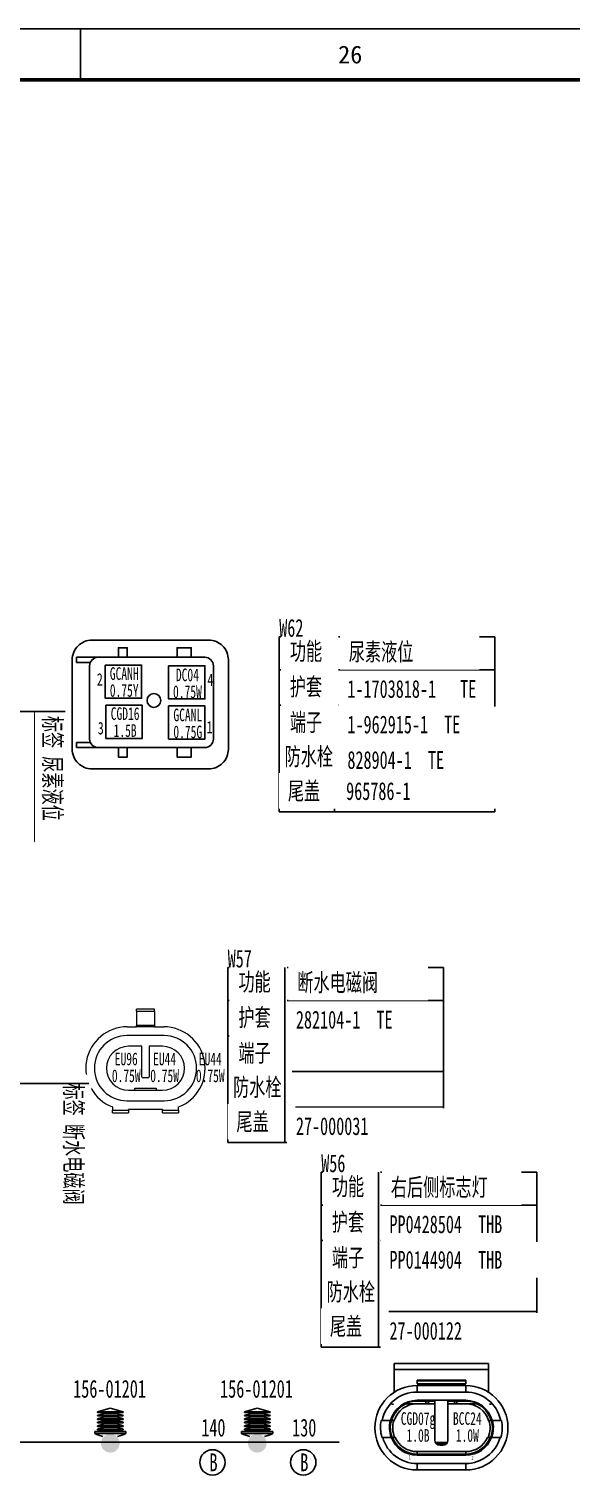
# Model space of a CAD drawing. Header units: millimetres. Extents: x 3853 to 7217, y 3585 to 4426.
# Drawn here: x 6470.9 to 6577.7, y 4141 to 4425.9 of the extents above; entities that cross this region are included whole.
import ezdxf

# ---------------------------------------------------------------- set-up
doc = ezdxf.new("R2010")
doc.units = ezdxf.units.MM
doc.layers.get('0').update_dxf_attribs({"lineweight": 25})
for name, color, linetype, lineweight in [('5剖面线层', 1, 'Continuous', 25), ('6文字层', 3, 'Continuous', 25), ('_0', 7, 'Continuous', 25), ('图框层', 7, 'Continuous', 25)]:
    doc.layers.add(name, color=color, linetype=linetype, lineweight=lineweight)
doc.layers.add('底盘线束', color=7, linetype='Continuous')
doc.styles.add('PC_TEXTSTYLE', font='ISOCP.SHX', dxfattribs={"width": 0.707, "bigfont": 'GBCBIG.SHX'})
doc.styles.get("Standard").update_dxf_attribs({"font": ''})
doc.styles.add('仿宋体GB2312', font='', dxfattribs={"width": 0.67})
doc.styles.add('标准', font='', dxfattribs={"width": 0.667})
doc.styles.get('Standard').set_extended_font_data('SimSun')
doc.styles.get('仿宋体GB2312').set_extended_font_data('SimSun')
doc.styles.get('标准').set_extended_font_data('SimSun')

# ---------------------------------------------------------------- blocks, each defined once
blk = doc.blocks.new('ZwmFrameMain_A0X4^_^分区图框^_^landscape')
at = {"color": 3}
blk.add_line((2603.13, 831), (2603.13, 821), dxfattribs=at)
at = {"lineweight": 50}
blk.add_line((0, 821), (3329, 821), dxfattribs=at)
at = {"layer": '图框层', "color": 1}
blk.add_line((-25, 831), (3339, 831), dxfattribs=at)
at = {"color": 3, "insert": (2653.9, 827.71), "char_height": 3.5, "attachment_point": 1}
blk.add_mtext_dynamic_manual_height_columns('26', width=5.7094, gutter_width=1, heights=[0], dxfattribs=at)

msp = doc.modelspace()

# ---------------------------------------------------------------- hatches: boundary and pattern name
h = msp.add_hatch(color=0)
h.dxf.hatch_style = 1
edge = h.paths.add_edge_path()
edge.add_arc((6486.9, 4147.24), 1.84, 360, 720)
h = msp.add_hatch(color=0)
h.dxf.hatch_style = 1
edge = h.paths.add_edge_path()
edge.add_arc((6515.86, 4147.24), 1.84, 360, 720)

# ---------------------------------------------------------------- linework, layer by layer
at = {"color": 0}
for p, q in [((6486.9, 4154.17), (6484.37, 4153.4)), ((6488.12, 4153.4), (6484.37, 4153.4)), ((6484.37, 4153.4), (6484.37, 4153.29)), ((6489.43, 4153.29), (6484.37, 4153.29)), ((6485.66, 4153.11), (6484.37, 4152.73)), ((6488.12, 4152.73), (6484.37, 4152.73)), ((6484.37, 4152.73), (6484.37, 4152.61)), ((6489.43, 4152.61), (6484.37, 4152.61)), ((6485.66, 4152.43), (6484.37, 4152.05)), ((6488.12, 4152.05), (6484.37, 4152.05)), ((6484.37, 4152.05), (6484.37, 4151.93)), ((6489.43, 4151.93), (6484.37, 4151.93)), ((6485.66, 4153.29), (6485.66, 4153.11)), ((6488.15, 4153.11), (6485.66, 4153.11)), ((6485.66, 4152.61), (6485.66, 4152.43)), ((6488.15, 4152.43), (6485.66, 4152.43)), ((6485.66, 4151.93), (6485.66, 4151.75)), ((6486.9, 4154.17), (6489.43, 4153.4)), ((6489.43, 4153.4), (6488.12, 4153.4)), ((6489.43, 4152.73), (6488.12, 4152.73)), ((6489.43, 4152.05), (6488.12, 4152.05)), ((6488.15, 4153.29), (6488.15, 4153.11)), ((6488.15, 4153.11), (6489.43, 4152.73)), ((6488.15, 4152.61), (6488.15, 4152.43)), ((6488.15, 4152.43), (6489.43, 4152.05)), ((6488.15, 4151.93), (6488.15, 4151.75)), ((6489.43, 4153.4), (6489.43, 4153.29)), ((6489.43, 4152.73), (6489.43, 4152.61)), ((6489.43, 4152.05), (6489.43, 4151.93)), ((6515.86, 4154.17), (6513.32, 4153.4)), ((6517.07, 4153.4), (6513.32, 4153.4)), ((6513.32, 4153.4), (6513.32, 4153.29)), ((6518.39, 4153.29), (6513.32, 4153.29)), ((6514.61, 4153.11), (6513.32, 4152.73)), ((6517.07, 4152.73), (6513.32, 4152.73)), ((6513.32, 4152.73), (6513.32, 4152.61)), ((6518.39, 4152.61), (6513.32, 4152.61)), ((6514.61, 4152.43), (6513.32, 4152.05)), ((6517.07, 4152.05), (6513.32, 4152.05)), ((6513.32, 4152.05), (6513.32, 4151.93)), ((6518.39, 4151.93), (6513.32, 4151.93)), ((6514.61, 4153.29), (6514.61, 4153.11)), ((6517.1, 4153.11), (6514.61, 4153.11)), ((6514.61, 4152.61), (6514.61, 4152.43)), ((6517.1, 4152.43), (6514.61, 4152.43)), ((6514.61, 4151.93), (6514.61, 4151.75)), ((6515.86, 4154.17), (6518.39, 4153.4)), ((6518.39, 4153.4), (6517.07, 4153.4)), ((6518.39, 4152.73), (6517.07, 4152.73)), ((6518.39, 4152.05), (6517.07, 4152.05)), ((6517.1, 4153.29), (6517.1, 4153.11)), ((6517.1, 4153.11), (6518.39, 4152.73)), ((6517.1, 4152.61), (6517.1, 4152.43)), ((6517.1, 4152.43), (6518.39, 4152.05)), ((6517.1, 4151.93), (6517.1, 4151.75)), ((6518.39, 4153.4), (6518.39, 4153.29)), ((6518.39, 4152.73), (6518.39, 4152.61)), ((6518.39, 4152.05), (6518.39, 4151.93)), ((6483.83, 4149.14), (6483.83, 4149.54)), ((6483.83, 4149.54), (6489.98, 4149.54)), ((6483.83, 4149.14), (6489.98, 4149.14)), ((6485.66, 4151.75), (6484.37, 4151.37)), ((6488.12, 4151.37), (6484.37, 4151.37)), ((6484.37, 4151.37), (6484.37, 4151.25)), ((6489.43, 4151.25), (6484.37, 4151.25)), ((6485.66, 4151.07), (6484.37, 4150.69)), ((6488.12, 4150.69), (6484.37, 4150.69)), ((6484.37, 4150.69), (6484.37, 4150.57)), ((6489.43, 4150.57), (6484.37, 4150.57)), ((6485.66, 4150.39), (6484.37, 4150.01)), ((6488.12, 4150.01), (6484.37, 4150.01)), ((6484.37, 4150.01), (6484.37, 4149.9)), ((6489.43, 4149.9), (6484.37, 4149.9)), ((6485.66, 4149.79), (6484.81, 4149.54)), ((6488.15, 4151.75), (6485.66, 4151.75)), ((6485.66, 4151.25), (6485.66, 4151.07)), ((6488.15, 4151.07), (6485.66, 4151.07)), ((6485.66, 4150.57), (6485.66, 4150.39)), ((6488.15, 4150.39), (6485.66, 4150.39)), ((6485.66, 4149.9), (6485.66, 4149.79)), ((6488.15, 4149.79), (6485.66, 4149.79)), ((6489.43, 4151.37), (6488.12, 4151.37)), ((6489.43, 4150.69), (6488.12, 4150.69)), ((6489.43, 4150.01), (6488.12, 4150.01)), ((6488.15, 4151.75), (6489.43, 4151.37)), ((6488.15, 4151.25), (6488.15, 4151.07)), ((6488.15, 4151.07), (6489.43, 4150.69)), ((6488.15, 4150.57), (6488.15, 4150.39)), ((6488.15, 4150.39), (6489.43, 4150.01)), ((6488.15, 4149.9), (6488.15, 4149.79)), ((6488.15, 4149.79), (6488.99, 4149.54)), ((6489.43, 4151.37), (6489.43, 4151.25)), ((6489.43, 4150.69), (6489.43, 4150.57)), ((6489.43, 4150.01), (6489.43, 4149.9)), ((6489.98, 4149.14), (6489.98, 4149.54)), ((6512.78, 4149.14), (6512.78, 4149.54)), ((6512.78, 4149.54), (6518.93, 4149.54)), ((6512.78, 4149.14), (6518.93, 4149.14)), ((6514.61, 4151.75), (6513.32, 4151.37)), ((6517.07, 4151.37), (6513.32, 4151.37)), ((6513.32, 4151.37), (6513.32, 4151.25)), ((6518.39, 4151.25), (6513.32, 4151.25)), ((6514.61, 4151.07), (6513.32, 4150.69)), ((6517.07, 4150.69), (6513.32, 4150.69)), ((6513.32, 4150.69), (6513.32, 4150.57)), ((6518.39, 4150.57), (6513.32, 4150.57)), ((6514.61, 4150.39), (6513.32, 4150.01)), ((6517.07, 4150.01), (6513.32, 4150.01)), ((6513.32, 4150.01), (6513.32, 4149.9)), ((6518.39, 4149.9), (6513.32, 4149.9)), ((6514.61, 4149.79), (6513.77, 4149.54)), ((6517.1, 4151.75), (6514.61, 4151.75)), ((6514.61, 4151.25), (6514.61, 4151.07)), ((6517.1, 4151.07), (6514.61, 4151.07)), ((6514.61, 4150.57), (6514.61, 4150.39)), ((6517.1, 4150.39), (6514.61, 4150.39)), ((6514.61, 4149.9), (6514.61, 4149.79)), ((6517.1, 4149.79), (6514.61, 4149.79)), ((6518.39, 4151.37), (6517.07, 4151.37)), ((6518.39, 4150.69), (6517.07, 4150.69)), ((6518.39, 4150.01), (6517.07, 4150.01)), ((6517.1, 4151.75), (6518.39, 4151.37)), ((6517.1, 4151.25), (6517.1, 4151.07)), ((6517.1, 4151.07), (6518.39, 4150.69)), ((6517.1, 4150.57), (6517.1, 4150.39)), ((6517.1, 4150.39), (6518.39, 4150.01)), ((6517.1, 4149.9), (6517.1, 4149.79)), ((6517.1, 4149.79), (6517.94, 4149.54)), ((6518.39, 4151.37), (6518.39, 4151.25)), ((6518.39, 4150.69), (6518.39, 4150.57)), ((6518.39, 4150.01), (6518.39, 4149.9)), ((6518.93, 4149.14), (6518.93, 4149.54))]:
    msp.add_line(p, q, dxfattribs=at)
for centre, start, end in [((6486.9, 4155.68), 244.8493, 258.463), ((6486.9, 4155.68), 281.537, 295.1507), ((6515.86, 4155.68), 244.8493, 258.463), ((6515.86, 4155.68), 281.537, 295.1507)]:
    msp.add_arc(centre, 7.23, start, end, dxfattribs=at)
at = {"layer": '5剖面线层', "color": 0}
for p, q in [((6480.24, 4301.11), (6480.24, 4302.12)), ((6484.5, 4302.12), (6480.24, 4302.12)), ((6480.24, 4301.11), (6482.96, 4301.11))]:
    msp.add_line(p, q, dxfattribs=at)
for points in [[(6488.51, 4302.12), (6488.51, 4304), (6489.4, 4304), (6490.23, 4304), (6490.23, 4302.12)], [(6500.07, 4302.12), (6500.07, 4304), (6500.97, 4304), (6502.84, 4304), (6502.84, 4302.12)], [(6488.51, 4284.32), (6488.51, 4282.44), (6489.4, 4282.44), (6490.23, 4282.44), (6490.23, 4284.32)], [(6500.07, 4284.32), (6500.07, 4282.44), (6500.97, 4282.44), (6502.84, 4282.44), (6502.84, 4284.32)]]:
    msp.add_lwpolyline(points, dxfattribs=at)
msp.add_lwpolyline([(6484.5, 4302.12), (6505.53, 4302.12, -0.414214), (6507.21, 4300.44), (6507.21, 4286, -0.414214), (6505.53, 4284.32), (6484.5, 4284.32, -0.414214), (6482.82, 4286), (6482.82, 4300.44, -0.414214)], format="xyb", close=True, dxfattribs=at)
for points in [[(6485.9, 4300.56), (6493.05, 4300.56), (6493.05, 4294.03), (6485.9, 4294.03)], [(6498.38, 4300.45), (6505.53, 4300.45), (6505.53, 4293.91), (6498.38, 4293.91)], [(6486.04, 4292.67), (6493.19, 4292.67), (6493.19, 4286.13), (6486.04, 4286.13)], [(6498.38, 4292.53), (6505.53, 4292.53), (6505.53, 4286), (6498.38, 4286)]]:
    msp.add_lwpolyline(points, close=True, dxfattribs=at)
msp.add_circle((6495.5, 4293.6), 1.35, dxfattribs=at)
at = {"layer": '_0', "linetype": 'ByBlock', "lineweight": -3}
for p, q in [((6562.7, 4306.15), (6520.19, 4306.15)), ((6531.09, 4306.15), (6531.1, 4271.66)), ((6520.17, 4292.65), (6562.7, 4292.65)), ((6520.18, 4285.65), (6562.7, 4285.65)), ((6520.19, 4285.65), (6562.7, 4285.65)), ((6520.19, 4278.65), (6562.7, 4278.66)), ((6520.19, 4271.66), (6562.7, 4271.67)), ((6552.55, 4240.99), (6510.03, 4240.99)), ((6510.02, 4227.49), (6552.55, 4227.49)), ((6510.03, 4220.49), (6552.55, 4220.49)), ((6510.03, 4220.49), (6552.55, 4220.49)), ((6510.03, 4213.49), (6552.55, 4213.5)), ((6570.99, 4200.66), (6528.47, 4200.66)), ((6528.46, 4187.17), (6570.99, 4187.17)), ((6528.47, 4180.17), (6570.99, 4180.17)), ((6528.47, 4180.17), (6570.99, 4180.17)), ((6528.47, 4173.17), (6570.99, 4173.18))]:
    msp.add_line(p, q, dxfattribs=at)
at = {"layer": '_0'}
for p, q in [((6520.19, 4299.65), (6562.7, 4299.64)), ((6510.03, 4234.49), (6552.55, 4234.47)), ((6528.47, 4194.16), (6570.99, 4194.15))]:
    msp.add_line(p, q, dxfattribs=at)
at = {"layer": '_0', "lineweight": 5}
for p, q in [((6492.03, 4232.36), (6492.03, 4232.77)), ((6495.63, 4232.77), (6492.03, 4232.77)), ((6492.03, 4232.36), (6492.03, 4229.54)), ((6492.03, 4232.36), (6495.63, 4232.36)), ((6495.63, 4232.36), (6495.63, 4232.77)), ((6495.63, 4232.36), (6495.63, 4229.54)), ((6490.23, 4229.3), (6492.03, 4229.3)), ((6492.03, 4229.3), (6492.03, 4229.54)), ((6495.63, 4229.54), (6492.03, 4229.54)), ((6495.63, 4229.3), (6492.03, 4229.3)), ((6495.63, 4229.54), (6495.63, 4229.3)), ((6495.63, 4229.3), (6497.43, 4229.3)), ((6497.49, 4227.56), (6490.17, 4227.56)), ((6493.11, 4225.46), (6490.47, 4225.46)), ((6493.11, 4219.46), (6493.11, 4225.46)), ((6494.55, 4225.46), (6494.55, 4219.46)), ((6497.19, 4225.46), (6494.55, 4225.46)), ((6494.31, 4219.22), (6493.35, 4219.22)), ((6490.17, 4214.72), (6497.49, 4214.72)), ((6490.47, 4216.82), (6497.19, 4216.82)), ((6491.73, 4216.82), (6491.73, 4217.18)), ((6491.73, 4217.18), (6495.93, 4217.18)), ((6495.93, 4217.18), (6495.93, 4216.82)), ((6487.35, 4213.5), (6487.35, 4212.86)), ((6487.35, 4212.32), (6487.35, 4212.86)), ((6487.35, 4212.86), (6490.47, 4212.86)), ((6487.35, 4212.32), (6490.47, 4212.32)), ((6490.47, 4212.86), (6490.47, 4212.98)), ((6497.19, 4212.98), (6490.47, 4212.98)), ((6490.47, 4212.86), (6490.47, 4212.32)), ((6497.19, 4212.98), (6497.19, 4212.86)), ((6497.19, 4212.86), (6500.31, 4212.86)), ((6497.19, 4212.32), (6497.19, 4212.86)), ((6497.19, 4212.32), (6500.31, 4212.32)), ((6500.31, 4212.86), (6500.31, 4213.5)), ((6500.31, 4212.86), (6500.31, 4212.32))]:
    msp.add_line(p, q, dxfattribs=at)
at = {"layer": '_0', "color": 0, "linetype": 'ByBlock', "lineweight": -3}
for p, q in [((6542.88, 4157.18), (6542.88, 4162.97)), ((6542.88, 4162.97), (6561.44, 4162.97)), ((6542.88, 4161.8), (6561.44, 4161.8)), ((6561.44, 4162.97), (6561.44, 4157.17)), ((6547.36, 4158.93), (6547.36, 4159.7)), ((6556.96, 4159.7), (6547.36, 4159.7)), ((6556.96, 4159.57), (6547.36, 4159.57)), ((6556.96, 4158.93), (6547.36, 4158.93)), ((6547.36, 4157.33), (6547.36, 4158.61)), ((6556.96, 4158.61), (6547.36, 4158.61)), ((6556.96, 4158.93), (6556.96, 4159.7)), ((6556.96, 4157.33), (6556.96, 4158.61)), ((6545.18, 4155.03), (6550.88, 4155.03)), ((6545.6, 4155.25), (6545.6, 4155.03)), ((6556.96, 4157.33), (6547.36, 4157.33)), ((6547.36, 4155.7), (6547.36, 4155.55)), ((6556.96, 4155.7), (6547.36, 4155.7)), ((6549.12, 4155.55), (6547.36, 4155.55)), ((6549.12, 4155.03), (6549.12, 4155.55)), ((6549.6, 4155.49), (6549.12, 4155.49)), ((6549.6, 4155.03), (6549.6, 4155.51)), ((6550.88, 4155.51), (6549.6, 4155.51)), ((6550.56, 4155.51), (6550.56, 4155.7)), ((6550.88, 4147.83), (6550.88, 4155.7)), ((6553.44, 4147.83), (6553.44, 4155.7)), ((6554.72, 4155.51), (6553.44, 4155.51)), ((6553.44, 4155.03), (6559.14, 4155.03)), ((6553.76, 4155.51), (6553.76, 4155.7)), ((6554.72, 4155.51), (6554.72, 4155.03)), ((6555.2, 4155.49), (6554.72, 4155.49)), ((6556.96, 4155.55), (6555.2, 4155.55)), ((6555.2, 4155.03), (6555.2, 4155.55)), ((6556.96, 4155.7), (6556.96, 4155.55)), ((6558.72, 4155.03), (6558.72, 4155.25)), ((6542.53, 4152.23), (6542.31, 4152.23)), ((6562.01, 4152.23), (6561.79, 4152.23)), ((6542.86, 4151.75), (6540.3, 4151.75)), ((6561.45, 4151.75), (6564.01, 4151.75)), ((6540.42, 4148.39), (6543.05, 4148.39)), ((6542.56, 4148.31), (6542.32, 4148.31)), ((6542.7, 4147.99), (6542.7, 4147.99)), ((6553.34, 4147.4), (6550.98, 4147.4)), ((6551.23, 4147.08), (6553.09, 4147.08)), ((6552.48, 4146.87), (6551.84, 4146.87)), ((6561.27, 4148.39), (6563.9, 4148.39)), ((6561.62, 4147.99), (6561.61, 4147.99)), ((6561.76, 4148.31), (6561.99, 4148.31)), ((6547.36, 4145.59), (6556.96, 4145.59)), ((6547.36, 4145.59), (6547.36, 4145.11)), ((6547.36, 4145.11), (6556.96, 4145.11)), ((6547.36, 4145.09), (6556.96, 4145.09)), ((6547.36, 4144.88), (6547.36, 4145.09)), ((6547.36, 4144.88), (6556.96, 4144.88)), ((6556.96, 4145.59), (6556.96, 4145.11)), ((6556.96, 4144.88), (6556.96, 4145.09)), ((6547.36, 4143.25), (6556.96, 4143.25)), ((6547.36, 4143.25), (6547.36, 4141.97)), ((6547.36, 4141.97), (6556.96, 4141.97)), ((6556.96, 4143.25), (6556.96, 4141.97))]:
    msp.add_line(p, q, dxfattribs=at)
at = {"layer": '_0', "lineweight": -3}
msp.add_line((6532, 4147.44), (6435.47, 4147.44), dxfattribs=at)
for points in [[(6477.97, 4291.42), (6477.97, 4265.81), (6472.05, 4265.81), (6472.05, 4291.42)], [(6482.64, 4218.13), (6482.64, 4192.25), (6476.72, 4192.25), (6476.72, 4218.13)]]:
    msp.add_lwpolyline(points, close=True, dxfattribs=at)
at = {"layer": '_0', "color": 0, "linetype": 'ByBlock', "lineweight": -3}
for centre in [(6507.03, 4143.47), (6524.94, 4143.47)]:
    msp.add_circle(centre, 2.5, dxfattribs=at)
at = {"layer": '_0', "lineweight": 5}
for centre, radius, start, end in [((6490.23, 4221.14), 8.16, 90, 249.3327), ((6497.43, 4221.14), 8.16, 290.6673, 90), ((6490.17, 4221.14), 6.42, 90, 270), ((6497.49, 4221.14), 6.42, 270, 90), ((6490.47, 4221.14), 4.32, 90, 270), ((6497.19, 4221.14), 4.32, 270, 90), ((6493.35, 4219.46), 0.24, 180, 270), ((6494.31, 4219.46), 0.24, 270, 360)]:
    msp.add_arc(centre, radius, start, end, dxfattribs=at)
at = {"layer": '_0', "color": 0, "linetype": 'ByBlock', "lineweight": -3}
for centre, radius, start, end in [((6547.36, 4150.29), 8.32, 90, 270), ((6556.96, 4150.29), 8.32, 270, 90), ((6547.36, 4150.29), 7.04, 90, 168.064), ((6547.36, 4150.29), 5.41, 90, 164.389), ((6547.36, 4150.31), 5.2, 114.8116, 163.9234), ((6547.36, 4150.31), 4.72, 90, 162.2367), ((6547.36, 4150.29), 5.2, 109.7832, 114.3881), ((6547.36, 4150.29), 5.26, 90, 109.5462), ((6556.96, 4150.29), 7.04, 11.936, 90), ((6556.96, 4150.29), 5.41, 15.611, 90), ((6556.96, 4150.29), 5.26, 70.4538, 90), ((6556.96, 4150.31), 4.72, 17.7633, 90), ((6556.96, 4150.29), 5.2, 65.6119, 70.2168), ((6556.96, 4150.31), 5.2, 16.0766, 65.1884), ((6547.36, 4150.31), 7.2, 168.463, 195.466), ((6547.36, 4150.31), 5.44, 164.6505, 200.6673), ((6547.36, 4150.31), 5.27, 164.1531, 201.3516), ((6547.36, 4150.31), 4.8, 162.5485, 203.5697), ((6556.96, 4150.31), 4.8, 336.4303, 17.4515), ((6556.96, 4150.31), 5.27, 338.6484, 15.8469), ((6556.96, 4150.31), 5.44, 339.3327, 15.3495), ((6556.96, 4150.31), 7.2, 344.534, 11.537), ((6547.36, 4150.29), 7.04, 195.6913, 270), ((6547.36, 4150.29), 5.41, 200.604, 270), ((6547.36, 4150.31), 5.2, 201.6682, 270), ((6547.36, 4150.29), 5.2, 206.3004, 270), ((6547.36, 4150.31), 4.72, 204.0027, 270), ((6551.84, 4147.83), 0.96, 180, 270), ((6552.48, 4147.83), 0.96, 270, 0), ((6556.96, 4150.29), 7.04, 270, 344.3087), ((6556.96, 4150.29), 5.41, 270, 339.396), ((6556.96, 4150.31), 5.2, 270, 338.3318), ((6556.96, 4150.31), 4.72, 270, 335.9973), ((6556.96, 4150.29), 5.2, 270, 333.6996)]:
    msp.add_arc(centre, radius, start, end, dxfattribs=at)
for centre, start_param, end_param in [((6547.36, 4158.64), 0.988408, 1.03597), ((6556.96, 4158.64), 2.105623, 2.153184)]:
    msp.add_ellipse(centre, major_axis=(-9.15, 0), ratio=0.473014, start_param=start_param, end_param=end_param, dxfattribs=at)

# ---------------------------------------------------------------- texts
at = {"layer": '6文字层', "color": 0, "char_height": 2.45, "width": 5.6615, "attachment_point": 1, "style": 'PC_TEXTSTYLE'}
for s, insert in [('{\\fSimSun|b0|i0|c134|p2;2}', (6484.24, 4298.98)), ('{\\fSimSun|b0|i0|c134|p2;4}', (6506.04, 4298.91)), ('{\\fSimSun|b0|i0|c134|p2;3}', (6484.43, 4289.37)), ('{\\fSimSun|b0|i0|c134|p2;1}', (6505.88, 4289.57))]:
    msp.add_mtext(s, dxfattribs=dict(at, insert=insert))
at = {"layer": '_0', "color": 0, "char_height": 2.5, "attachment_point": 1, "style": '标准'}
for s, insert, width in [('\\pxsm0.8,qc,t0.27104;{\\fFangSong_GB2312|b0|i0|c134|p2;GCANH\\P0.75Y}', (6487.53, 4300.16), 4.2122), ('\\pxsm0.8,qc,t0.27104;{\\fFangSong_GB2312|b0|i0|c134|p2;DC04\\P0.75W}', (6499.99, 4299.9), 4.2122), ('\\pxsm0.8,qc,t0.27104;{\\fFangSong_GB2312|b0|i0|c134|p2;CGD16\\P1.5B}', (6487.71, 4292.26), 4.2122), ('\\pxsm0.8,qc,t0.27104;{\\fFangSong_GB2312|b0|i0|c134|p2;GCANL\\P0.75G}', (6500.06, 4292), 4.2122), ('\\pxsm0.8,qc,t0.3872;{\\fFangSong_GB2312|b0|i0|c134|p2;CGD07g\\P1.0B}', (6544.55, 4153.36), 6.0174), ('\\pxsm0.8,qc,t0.3872;{\\fFangSong_GB2312|b0|i0|c134|p2;BCC24\\P1.0W}', (6554.26, 4153.36), 6.0174)]:
    msp.add_mtext(s, dxfattribs=dict(at, insert=insert, width=width))
at = {"layer": '_0', "char_height": 2.5, "width": 4.9731, "attachment_point": 1, "style": '标准'}
for s, insert in [('\\pxsm0.8,qc,t0.32;{\\fFangSong_GB2312|b0|i0|c134|p2;EU96\\P0.75W}', (6487.55, 4224.23)), ('\\pxsm0.8,qc,t0.32;{\\fFangSong_GB2312|b0|i0|c134|p2;EU44\\P0.75W}', (6495.11, 4224.23))]:
    msp.add_mtext(s, dxfattribs=dict(at, insert=insert))
at = {"layer": '_0', "color": 0, "linetype": 'ByBlock', "lineweight": -3, "char_height": 3.5, "attachment_point": 1, "style": '标准'}
for s, insert in [('140', (6504.83, 4152.07)), ('130', (6522.74, 4152.07))]:
    msp.add_mtext(s, dxfattribs=dict(at, insert=insert))
at = {"layer": '_0', "color": 0, "linetype": 'ByBlock', "lineweight": -3, "attachment_point": 1, "style": '标准'}
for s, insert, char_height, width in [('{\\W0.7;B}', (6506.39, 4145.23), 3.5, 2.4249), ('{\\W0.7;B}', (6524.29, 4145.23), 3.5, 2.4249), ('1', (6545.69, 4144.88), 0.8, 0.022), ('2', (6558.07, 4144.74), 0.8, 0.022)]:
    msp.add_mtext(s, dxfattribs=dict(at, insert=insert, char_height=char_height, width=width))
at = {"layer": '底盘线束', "color": 0, "lineweight": 0, "char_height": 3.5, "attachment_point": 1, "style": '仿宋体GB2312'}
for insert in [(6479.57, 4159.72), (6508.53, 4159.72)]:
    msp.add_mtext('156-01201', dxfattribs=dict(at, insert=insert))

# ---------------------------------------------------------------- next in the draw order: texts
at = {"layer": '_0', "char_height": 3.5, "width": 24.0033, "attachment_point": 1, "style": '标准', "bg_fill": 2}
for s, insert in [('{\\fFangSong_GB2312|b0|i0|c134|p2;尿素液位}', (6533.9, 4304.95)), ('{\\fFangSong_GB2312|b0|i0|c134|p2;断水电磁阀}', (6523.75, 4239.79)), ('{\\fFangSong_GB2312|b0|i0|c134|p2;右后侧标志灯}', (6542.19, 4199.46))]:
    msp.add_mtext(s, dxfattribs=dict(at, insert=insert))
at = {"layer": '_0', "char_height": 3.5, "attachment_point": 1, "rotation": 270, "style": '标准', "bg_fill": 2}
for s, insert, width in [('{\\fFangSong_GB2312|b0|i0|c134|p2;标签 \\fFangSong_GB2312|b0|i0|c134|p2;尿素液位}', (6477.27, 4290.57), 24.7602), ('{\\fFangSong_GB2312|b0|i0|c134|p2;标签 \\fFangSong_GB2312|b0|i0|c134|p2;断水电磁阀}', (6481.41, 4218.13), 31.2295)]:
    msp.add_mtext(s, dxfattribs=dict(at, insert=insert, width=width))

# ---------------------------------------------------------------- next in the draw order: linework, layer by layer
at = {"layer": '5剖面线层', "color": 0}
for p, q in [((6480.24, 4284.32), (6480.24, 4285.35)), ((6480.24, 4285.35), (6482.95, 4285.35)), ((6484.5, 4284.32), (6480.24, 4284.32))]:
    msp.add_line(p, q, dxfattribs=at)
msp.add_lwpolyline([(6483.3, 4305.51), (6506.25, 4305.51, -0.414214), (6510.17, 4301.59), (6510.17, 4284.02, -0.414214), (6506.25, 4280.1), (6483.3, 4280.1, -0.414214), (6479.38, 4284.02), (6479.38, 4301.59, -0.414214)], format="xyb", close=True, dxfattribs=at)
at = {"layer": '_0', "lineweight": -3}
for p, q in [((6477.97, 4291.42), (6392.87, 4291.42)), ((6435.47, 4291.42), (6477.97, 4291.42)), ((6435.47, 4218.13), (6482.64, 4218.13))]:
    msp.add_line(p, q, dxfattribs=at)

# ---------------------------------------------------------------- next in the draw order: texts
at = {"layer": '_0', "char_height": 3.5, "attachment_point": 1, "style": '标准', "bg_fill": 2}
for s, insert, width in [('{\\fFangSong_GB2312|b0|i0|c134|p2;1-1703818-1   TE}', (6533.63, 4297.63), 35.8921), ('{\\fFangSong_GB2312|b0|i0|c134|p2;282104-1  TE}', (6523.48, 4232.46), 29.0707), ('{\\fFangSong_GB2312|b0|i0|c134|p2;PP0428504  THB}', (6541.92, 4192.14), 29.0707)]:
    msp.add_mtext(s, dxfattribs=dict(at, insert=insert, width=width))

# ---------------------------------------------------------------- next in the draw order: linework, layer by layer
at = {"layer": '_0', "lineweight": -3}
for p, q in [((6562.7, 4306.15), (6562.7, 4271.67)), ((6552.55, 4240.99), (6552.55, 4206.51)), ((6570.99, 4200.66), (6570.99, 4166.19))]:
    msp.add_line(p, q, dxfattribs=at)

# ---------------------------------------------------------------- next in the draw order: texts
at = {"layer": '_0', "char_height": 3.5, "width": 7.8037, "attachment_point": 1, "style": '标准', "bg_fill": 2}
for insert in [(6522.29, 4305.06), (6512.14, 4239.9), (6530.57, 4199.58)]:
    msp.add_mtext('{\\fFangSong_GB2312|b0|i0|c134|p2;功能}', dxfattribs=dict(at, insert=insert))

# ---------------------------------------------------------------- next in the draw order: texts
at = {"layer": '_0', "linetype": 'ByBlock', "lineweight": -3, "char_height": 3.5, "width": 15.1586, "attachment_point": 1, "style": '标准'}
for s, insert in [('W62', (6520.19, 4309.65)), ('W57', (6510.03, 4244.49)), ('W56', (6528.47, 4204.16))]:
    msp.add_mtext(s, dxfattribs=dict(at, insert=insert))
at = {"layer": '_0', "char_height": 3.5, "width": 7.8037, "attachment_point": 1, "style": '标准', "bg_fill": 2}
for insert in [(6522.29, 4298.07), (6512.14, 4232.9), (6530.57, 4192.58)]:
    msp.add_mtext('{\\fFangSong_GB2312|b0|i0|c134|p2;护套}', dxfattribs=dict(at, insert=insert))

# ---------------------------------------------------------------- next in the draw order: linework, layer by layer
at = {"layer": '_0', "lineweight": -3}
for p, q in [((6520.19, 4306.15), (6520.19, 4299.65)), ((6510.03, 4240.99), (6510.03, 4234.49)), ((6528.47, 4200.66), (6528.47, 4194.16))]:
    msp.add_line(p, q, dxfattribs=at)

# ---------------------------------------------------------------- next in the draw order: texts
at = {"layer": '_0', "char_height": 3.5, "width": 7.8037, "attachment_point": 1, "style": '标准', "bg_fill": 2}
for insert in [(6522.29, 4291.07), (6512.14, 4225.9), (6530.58, 4185.58)]:
    msp.add_mtext('{\\fFangSong_GB2312|b0|i0|c134|p2;端子}', dxfattribs=dict(at, insert=insert))

# ---------------------------------------------------------------- next in the draw order: linework, layer by layer
at = {"layer": '_0', "lineweight": -3}
for p, q in [((6520.19, 4299.65), (6520.19, 4292.65)), ((6510.03, 4234.49), (6510.03, 4227.49)), ((6528.47, 4194.16), (6528.47, 4187.17))]:
    msp.add_line(p, q, dxfattribs=at)

# ---------------------------------------------------------------- next in the draw order: texts
at = {"layer": '_0', "char_height": 3.5, "width": 9.8578, "attachment_point": 1, "style": '标准', "bg_fill": 2}
for insert in [(6521.24, 4284.33), (6511.09, 4219.17), (6529.52, 4178.85)]:
    msp.add_mtext('{\\fFangSong_GB2312|b0|i0|c134|p2;防水栓}', dxfattribs=dict(at, insert=insert))

# ---------------------------------------------------------------- next in the draw order: linework, layer by layer
at = {"layer": '_0', "lineweight": -3}
for p, q in [((6520.19, 4292.65), (6520.19, 4285.65)), ((6520.19, 4285.65), (6520.19, 4278.65)), ((6520.19, 4278.65), (6520.19, 4271.66)), ((6510.03, 4227.49), (6510.03, 4220.49)), ((6510.03, 4220.49), (6510.03, 4213.49)), ((6510.03, 4213.49), (6510.03, 4206.5)), ((6528.47, 4187.17), (6528.47, 4180.17)), ((6528.47, 4180.17), (6528.47, 4173.17))]:
    msp.add_line(p, q, dxfattribs=at)
at = {"layer": '_0', "color": 0, "lineweight": -3}
msp.add_line((6528.47, 4173.17), (6528.47, 4166.17), dxfattribs=at)

# ---------------------------------------------------------------- next in the draw order: texts
at = {"layer": '_0', "char_height": 3.5, "attachment_point": 1, "style": '标准', "bg_fill": 2}
for s, insert, width in [('{\\fFangSong_GB2312|b0|i0|c134|p2;1-962915-1  TE}', (6533.64, 4290.63), 35.8921), ('{\\fFangSong_GB2312|b0|i0|c134|p2;PP0144904  THB}', (6541.92, 4185.14), 29.0687)]:
    msp.add_mtext(s, dxfattribs=dict(at, insert=insert, width=width))
at = {"layer": '_0', "insert": (6504.11, 4224.23), "char_height": 2.5, "width": 4.9731, "attachment_point": 1, "style": '标准'}
msp.add_mtext('\\pxsm0.8,qc,t0.32;{\\fFangSong_GB2312|b0|i0|c134|p2;EU44\\P0.75W}', dxfattribs=at)

# ---------------------------------------------------------------- next in the draw order: texts
at = {"layer": '_0', "char_height": 3.5, "width": 9.8578, "attachment_point": 1, "style": '标准', "bg_fill": 2}
for insert in [(6521.9, 4277.54), (6511.75, 4212.37)]:
    msp.add_mtext('{\\fFangSong_GB2312|b0|i0|c134|p2;尾盖}', dxfattribs=dict(at, insert=insert))
at = {"layer": '_0', "color": 0, "insert": (6530.18, 4172.05), "char_height": 3.5, "width": 9.8578, "attachment_point": 1, "style": '标准', "bg_fill": 2}
msp.add_mtext('{\\fFangSong_GB2312|b0|i0|c134|p2;尾盖}', dxfattribs=at)

# ---------------------------------------------------------------- next in the draw order: linework, layer by layer
at = {"layer": '_0', "lineweight": -3}
for p, q in [((6521.31, 4206.5), (6521.31, 4240.99)), ((6510.03, 4206.5), (6552.55, 4206.51)), ((6539.75, 4166.18), (6539.75, 4200.66)), ((6528.47, 4166.17), (6570.99, 4166.19))]:
    msp.add_line(p, q, dxfattribs=at)

# ---------------------------------------------------------------- next in the draw order: texts
at = {"layer": '_0', "insert": (6533.63, 4283.63), "char_height": 3.5, "width": 35.8921, "attachment_point": 1, "style": '标准', "bg_fill": 2}
msp.add_mtext('{\\fFangSong_GB2312|b0|i0|c134|p2;828904-1  TE}', dxfattribs=at)

# ---------------------------------------------------------------- next in the draw order: texts
at = {"layer": '_0', "insert": (6533.38, 4277.5), "char_height": 3.5, "width": 35.8921, "attachment_point": 1, "style": '标准', "bg_fill": 2}
msp.add_mtext('{\\fFangSong_GB2312|b0|i0|c134|p2;965786-1 }', dxfattribs=at)

# ---------------------------------------------------------------- next in the draw order: block references
at = {"layer": '图框层'}
msp.add_blockref('ZwmFrameMain_A0X4^_^分区图框^_^landscape', (3877.91, 3594.93), dxfattribs=at)

# ---------------------------------------------------------------- next in the draw order: texts
at = {"layer": '_0', "insert": (6523.48, 4211.48), "char_height": 3.5, "width": 29.0707, "attachment_point": 1, "style": '标准', "bg_fill": 2}
msp.add_mtext('{\\fFangSong_GB2312|b0|i0|c134|p2;27-000031}', dxfattribs=at)
at = {"layer": '_0', "color": 0, "insert": (6541.92, 4171.15), "char_height": 3.5, "width": 29.0707, "attachment_point": 1, "style": '标准', "bg_fill": 2}
msp.add_mtext('{\\fFangSong_GB2312|b0|i0|c134|p2;27-000122}', dxfattribs=at)

doc.saveas('drawing.dxf')
